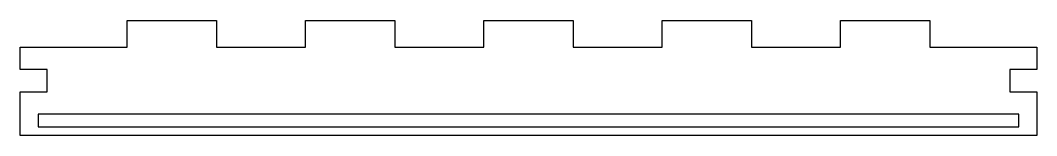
# Model space of a CAD drawing. Header units: millimetres. Extents: x -222 to 6, y -5 to 21.
import ezdxf

# ---------------------------------------------------------------- set-up
doc = ezdxf.new("R2010")
doc.units = ezdxf.units.MM
doc.layers.get('0').update_dxf_attribs({"linetype": 'CONTINUOUS'})

msp = doc.modelspace()

# ---------------------------------------------------------------- linework, layer by layer
for points in [[(6, -4.8), (-222, -4.8), (-222, 5), (-216, 5), (-216, 10), (-222, 10), (-222, 15), (-198, 15), (-198, 21), (-178, 21), (-178, 15), (-158, 15), (-158, 21), (-138, 21), (-138, 15), (-118, 15), (-118, 21), (-98, 21), (-98, 15), (-78, 15), (-78, 21), (-58, 21), (-58, 15), (-38, 15), (-38, 21), (-18, 21), (-18, 15), (6, 15), (6, 10), (0, 10), (0, 5), (6, 5)], [(-218, -2.8), (2, -2.8), (2, 0), (-218, 0)]]:
    msp.add_lwpolyline(points, close=True)

doc.saveas('drawing.dxf')
